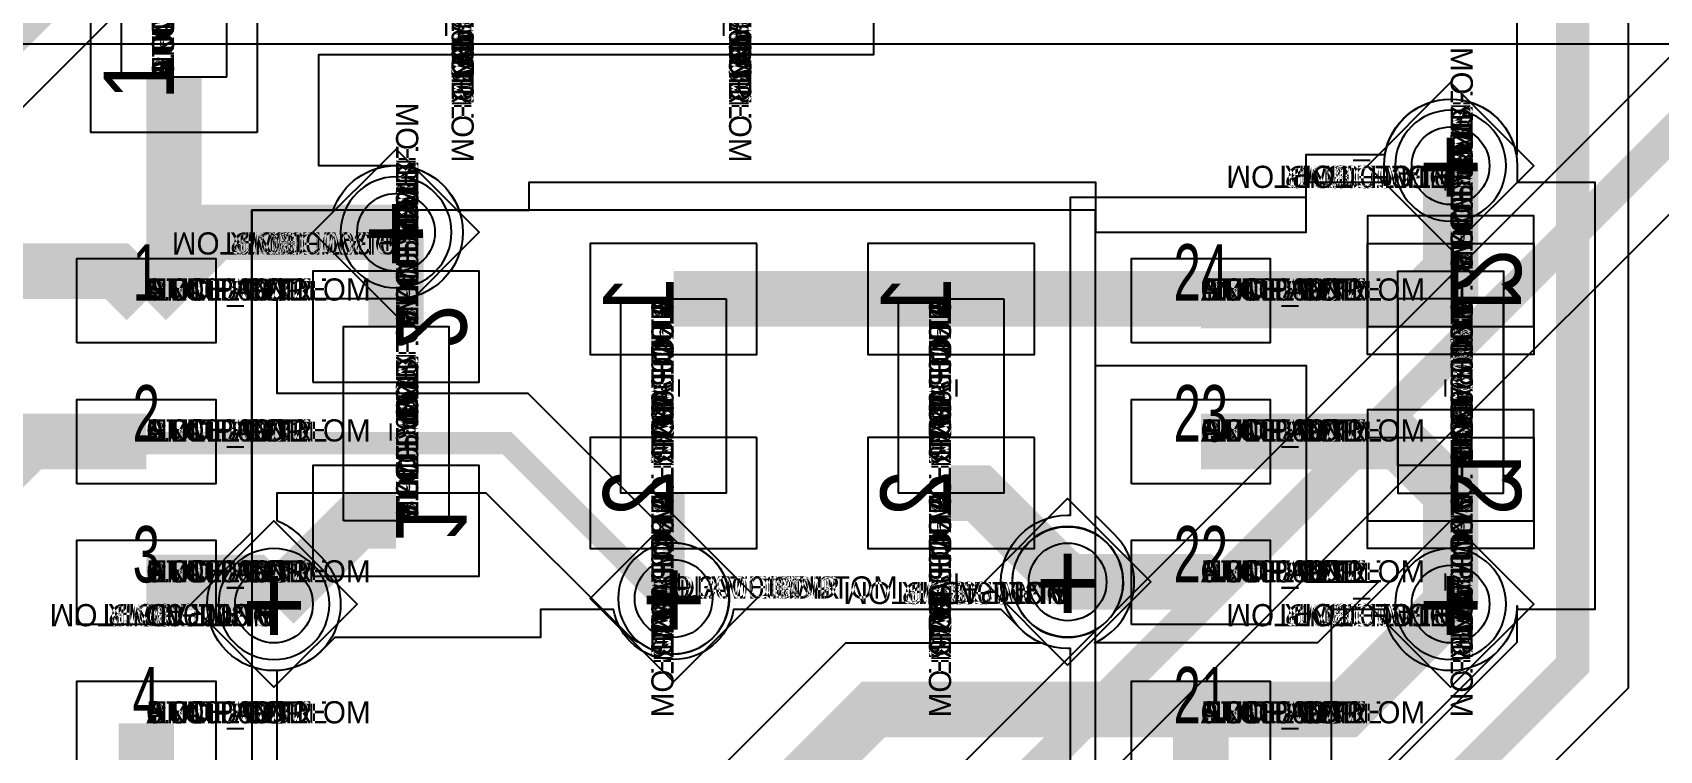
# Model space of a CAD drawing. Extents: x 0 to 323, y 0 to 320.
# Drawn here: x 99.04 to 113.69, y 194.04 to 200.51 of the extents above; entities that cross this region are included whole.
import ezdxf
from ezdxf.enums import TextEntityAlignment as Align

# ---------------------------------------------------------------- set-up
doc = ezdxf.new("R2010")
doc.units = 0
doc.header["$MEASUREMENT"] = 0
doc.layers.get('0').update_dxf_attribs({"linetype": 'CONTINUOUS'})
for name, color, linetype in [('CDN_FIGURES', 7, 'CONTINUOUS'), ('ETCH_BOTTOM', 7, 'CONTINUOUS'), ('ETCH_GND', 3, 'CONTINUOUS'), ('ETCH_INT1', 4, 'CONTINUOUS'), ('ETCH_INT2', 5, 'CONTINUOUS'), ('ETCH_PWR', 6, 'CONTINUOUS'), ('ETCH_TOP', 2, 'CONTINUOUS'), ('MANUFACTURING_NCLEGEND-1-6', 8, 'CONTINUOUS'), ('PACKAGE_GEOMETRY_ASSEMBLY_TOP', 11, 'CONTINUOUS'), ('PACKAGE_GEOMETRY_PIN_NUMBER', 9, 'CONTINUOUS')]:
    doc.layers.add(name, color=color, linetype=linetype)

# ---------------------------------------------------------------- blocks, each defined once
blk = doc.blocks.new('PAD_INFO')
for tag in ['SHAPE_TYPE', 'PAD_HEIGHT', 'PAD_LAYER', 'PAD_TYPE', 'PAD_WIDTH']:
    blk.add_attdef(tag, (0, 0), '', height=0.2)
at = {"flags": 2}
blk.add_attdef('CDN_TYPE', (0, 0), '', height=0.2, dxfattribs=at)
blk = doc.blocks.new('DRILL_INFO')
at = {"flags": 2}
blk.add_attdef('CDN_TYPE', (0, 0), '', height=0.2, dxfattribs=at)
for tag in ['FSHAPE', 'FCHAR', 'DRILL_HEIGHT', 'DIAMETER', 'PLATED', 'DRILL_WIDTH']:
    blk.add_attdef(tag, (0, 0), '', height=0.2)
blk = doc.blocks.new('VIA0700X0300')
at = {"layer": 'ETCH_BOTTOM'}
blk.add_circle((0, 0), 0.35, dxfattribs=at)
at = {"layer": 'ETCH_GND'}
blk.add_circle((0, 0), 0.35, dxfattribs=at)
at = {"layer": 'ETCH_INT1'}
blk.add_circle((0, 0), 0.35, dxfattribs=at)
at = {"layer": 'ETCH_INT2'}
blk.add_circle((0, 0), 0.35, dxfattribs=at)
at = {"layer": 'ETCH_PWR'}
blk.add_circle((0, 0), 0.35, dxfattribs=at)
at = {"layer": 'ETCH_TOP'}
blk.add_circle((0, 0), 0.35, dxfattribs=at)
ref = blk.add_blockref('PAD_INFO', (0, 0))
ref.add_attrib('PAD_LAYER', 'ETCH_TOP', (0, 0), dxfattribs={"height": 0.2})
ref.add_attrib('SHAPE_TYPE', 'NULL', (0, 0), dxfattribs={"height": 0.2})
ref.add_attrib('PAD_TYPE', 'ANTIPAD', (0, 0), dxfattribs={"height": 0.2})
ref.add_attrib('PAD_WIDTH', '0.000000', (0, 0), dxfattribs={"height": 0.2})
ref.add_attrib('PAD_HEIGHT', '0.000000', (0, 0), dxfattribs={"height": 0.2})
ref = blk.add_blockref('PAD_INFO', (0, 0))
ref.add_attrib('PAD_LAYER', 'ETCH_GND', (0, 0), dxfattribs={"height": 0.2})
ref.add_attrib('SHAPE_TYPE', 'NULL', (0, 0), dxfattribs={"height": 0.2})
ref.add_attrib('PAD_TYPE', 'ANTIPAD', (0, 0), dxfattribs={"height": 0.2})
ref.add_attrib('PAD_WIDTH', '0.000000', (0, 0), dxfattribs={"height": 0.2})
ref.add_attrib('PAD_HEIGHT', '0.000000', (0, 0), dxfattribs={"height": 0.2})
ref = blk.add_blockref('PAD_INFO', (0, 0))
ref.add_attrib('PAD_LAYER', 'ETCH_INT1', (0, 0), dxfattribs={"height": 0.2})
ref.add_attrib('SHAPE_TYPE', 'NULL', (0, 0), dxfattribs={"height": 0.2})
ref.add_attrib('PAD_TYPE', 'ANTIPAD', (0, 0), dxfattribs={"height": 0.2})
ref.add_attrib('PAD_WIDTH', '0.000000', (0, 0), dxfattribs={"height": 0.2})
ref.add_attrib('PAD_HEIGHT', '0.000000', (0, 0), dxfattribs={"height": 0.2})
ref = blk.add_blockref('PAD_INFO', (0, 0))
ref.add_attrib('PAD_LAYER', 'ETCH_INT2', (0, 0), dxfattribs={"height": 0.2})
ref.add_attrib('SHAPE_TYPE', 'NULL', (0, 0), dxfattribs={"height": 0.2})
ref.add_attrib('PAD_TYPE', 'ANTIPAD', (0, 0), dxfattribs={"height": 0.2})
ref.add_attrib('PAD_WIDTH', '0.000000', (0, 0), dxfattribs={"height": 0.2})
ref.add_attrib('PAD_HEIGHT', '0.000000', (0, 0), dxfattribs={"height": 0.2})
ref = blk.add_blockref('PAD_INFO', (0, 0))
ref.add_attrib('PAD_LAYER', 'ETCH_PWR', (0, 0), dxfattribs={"height": 0.2})
ref.add_attrib('SHAPE_TYPE', 'NULL', (0, 0), dxfattribs={"height": 0.2})
ref.add_attrib('PAD_TYPE', 'ANTIPAD', (0, 0), dxfattribs={"height": 0.2})
ref.add_attrib('PAD_WIDTH', '0.000000', (0, 0), dxfattribs={"height": 0.2})
ref.add_attrib('PAD_HEIGHT', '0.000000', (0, 0), dxfattribs={"height": 0.2})
ref = blk.add_blockref('PAD_INFO', (0, 0))
ref.add_attrib('PAD_LAYER', 'ETCH_BOTTOM', (0, 0), dxfattribs={"height": 0.2})
ref.add_attrib('SHAPE_TYPE', 'NULL', (0, 0), dxfattribs={"height": 0.2})
ref.add_attrib('PAD_TYPE', 'ANTIPAD', (0, 0), dxfattribs={"height": 0.2})
ref.add_attrib('PAD_WIDTH', '0.000000', (0, 0), dxfattribs={"height": 0.2})
ref.add_attrib('PAD_HEIGHT', '0.000000', (0, 0), dxfattribs={"height": 0.2})
ref = blk.add_blockref('PAD_INFO', (0, 0))
ref.add_attrib('PAD_LAYER', 'ETCH_TOP', (0, 0), dxfattribs={"height": 0.2})
ref.add_attrib('SHAPE_TYPE', 'NULL', (0, 0), dxfattribs={"height": 0.2})
ref.add_attrib('PAD_TYPE', 'THERMAL', (0, 0), dxfattribs={"height": 0.2})
ref.add_attrib('PAD_WIDTH', '0.000000', (0, 0), dxfattribs={"height": 0.2})
ref.add_attrib('PAD_HEIGHT', '0.000000', (0, 0), dxfattribs={"height": 0.2})
ref = blk.add_blockref('PAD_INFO', (0, 0))
ref.add_attrib('PAD_LAYER', 'ETCH_GND', (0, 0), dxfattribs={"height": 0.2})
ref.add_attrib('SHAPE_TYPE', 'NULL', (0, 0), dxfattribs={"height": 0.2})
ref.add_attrib('PAD_TYPE', 'THERMAL', (0, 0), dxfattribs={"height": 0.2})
ref.add_attrib('PAD_WIDTH', '0.000000', (0, 0), dxfattribs={"height": 0.2})
ref.add_attrib('PAD_HEIGHT', '0.000000', (0, 0), dxfattribs={"height": 0.2})
ref = blk.add_blockref('PAD_INFO', (0, 0))
ref.add_attrib('PAD_LAYER', 'ETCH_INT1', (0, 0), dxfattribs={"height": 0.2})
ref.add_attrib('SHAPE_TYPE', 'NULL', (0, 0), dxfattribs={"height": 0.2})
ref.add_attrib('PAD_TYPE', 'THERMAL', (0, 0), dxfattribs={"height": 0.2})
ref.add_attrib('PAD_WIDTH', '0.000000', (0, 0), dxfattribs={"height": 0.2})
ref.add_attrib('PAD_HEIGHT', '0.000000', (0, 0), dxfattribs={"height": 0.2})
ref = blk.add_blockref('PAD_INFO', (0, 0))
ref.add_attrib('PAD_LAYER', 'ETCH_INT2', (0, 0), dxfattribs={"height": 0.2})
ref.add_attrib('SHAPE_TYPE', 'NULL', (0, 0), dxfattribs={"height": 0.2})
ref.add_attrib('PAD_TYPE', 'THERMAL', (0, 0), dxfattribs={"height": 0.2})
ref.add_attrib('PAD_WIDTH', '0.000000', (0, 0), dxfattribs={"height": 0.2})
ref.add_attrib('PAD_HEIGHT', '0.000000', (0, 0), dxfattribs={"height": 0.2})
ref = blk.add_blockref('PAD_INFO', (0, 0))
ref.add_attrib('PAD_LAYER', 'ETCH_PWR', (0, 0), dxfattribs={"height": 0.2})
ref.add_attrib('SHAPE_TYPE', 'NULL', (0, 0), dxfattribs={"height": 0.2})
ref.add_attrib('PAD_TYPE', 'THERMAL', (0, 0), dxfattribs={"height": 0.2})
ref.add_attrib('PAD_WIDTH', '0.000000', (0, 0), dxfattribs={"height": 0.2})
ref.add_attrib('PAD_HEIGHT', '0.000000', (0, 0), dxfattribs={"height": 0.2})
ref = blk.add_blockref('PAD_INFO', (0, 0))
ref.add_attrib('PAD_LAYER', 'ETCH_BOTTOM', (0, 0), dxfattribs={"height": 0.2})
ref.add_attrib('SHAPE_TYPE', 'NULL', (0, 0), dxfattribs={"height": 0.2})
ref.add_attrib('PAD_TYPE', 'THERMAL', (0, 0), dxfattribs={"height": 0.2})
ref.add_attrib('PAD_WIDTH', '0.000000', (0, 0), dxfattribs={"height": 0.2})
ref.add_attrib('PAD_HEIGHT', '0.000000', (0, 0), dxfattribs={"height": 0.2})
ref = blk.add_blockref('PAD_INFO', (0, 0))
ref.add_attrib('PAD_LAYER', 'ETCH_TOP', (0, 0), dxfattribs={"height": 0.2})
ref.add_attrib('SHAPE_TYPE', 'CIRCLE', (0, 0), dxfattribs={"height": 0.2})
ref.add_attrib('PAD_TYPE', 'REGULAR', (0, 0), dxfattribs={"height": 0.2})
ref.add_attrib('PAD_WIDTH', '0.700000', (0, 0), dxfattribs={"height": 0.2})
ref.add_attrib('PAD_HEIGHT', '0.700000', (0, 0), dxfattribs={"height": 0.2})
ref = blk.add_blockref('PAD_INFO', (0, 0))
ref.add_attrib('PAD_LAYER', 'ETCH_GND', (0, 0), dxfattribs={"height": 0.2})
ref.add_attrib('SHAPE_TYPE', 'CIRCLE', (0, 0), dxfattribs={"height": 0.2})
ref.add_attrib('PAD_TYPE', 'REGULAR', (0, 0), dxfattribs={"height": 0.2})
ref.add_attrib('PAD_WIDTH', '0.700000', (0, 0), dxfattribs={"height": 0.2})
ref.add_attrib('PAD_HEIGHT', '0.700000', (0, 0), dxfattribs={"height": 0.2})
ref = blk.add_blockref('PAD_INFO', (0, 0))
ref.add_attrib('PAD_LAYER', 'ETCH_INT1', (0, 0), dxfattribs={"height": 0.2})
ref.add_attrib('SHAPE_TYPE', 'CIRCLE', (0, 0), dxfattribs={"height": 0.2})
ref.add_attrib('PAD_TYPE', 'REGULAR', (0, 0), dxfattribs={"height": 0.2})
ref.add_attrib('PAD_WIDTH', '0.700000', (0, 0), dxfattribs={"height": 0.2})
ref.add_attrib('PAD_HEIGHT', '0.700000', (0, 0), dxfattribs={"height": 0.2})
ref = blk.add_blockref('PAD_INFO', (0, 0))
ref.add_attrib('PAD_LAYER', 'ETCH_INT2', (0, 0), dxfattribs={"height": 0.2})
ref.add_attrib('SHAPE_TYPE', 'CIRCLE', (0, 0), dxfattribs={"height": 0.2})
ref.add_attrib('PAD_TYPE', 'REGULAR', (0, 0), dxfattribs={"height": 0.2})
ref.add_attrib('PAD_WIDTH', '0.700000', (0, 0), dxfattribs={"height": 0.2})
ref.add_attrib('PAD_HEIGHT', '0.700000', (0, 0), dxfattribs={"height": 0.2})
ref = blk.add_blockref('PAD_INFO', (0, 0))
ref.add_attrib('PAD_LAYER', 'ETCH_PWR', (0, 0), dxfattribs={"height": 0.2})
ref.add_attrib('SHAPE_TYPE', 'CIRCLE', (0, 0), dxfattribs={"height": 0.2})
ref.add_attrib('PAD_TYPE', 'REGULAR', (0, 0), dxfattribs={"height": 0.2})
ref.add_attrib('PAD_WIDTH', '0.700000', (0, 0), dxfattribs={"height": 0.2})
ref.add_attrib('PAD_HEIGHT', '0.700000', (0, 0), dxfattribs={"height": 0.2})
ref = blk.add_blockref('PAD_INFO', (0, 0))
ref.add_attrib('PAD_LAYER', 'ETCH_BOTTOM', (0, 0), dxfattribs={"height": 0.2})
ref.add_attrib('SHAPE_TYPE', 'CIRCLE', (0, 0), dxfattribs={"height": 0.2})
ref.add_attrib('PAD_TYPE', 'REGULAR', (0, 0), dxfattribs={"height": 0.2})
ref.add_attrib('PAD_WIDTH', '0.700000', (0, 0), dxfattribs={"height": 0.2})
ref.add_attrib('PAD_HEIGHT', '0.700000', (0, 0), dxfattribs={"height": 0.2})
ref = blk.add_blockref('DRILL_INFO', (0, 0))
ref.add_attrib('DIAMETER', '0.300000', (0, 0), dxfattribs={"height": 0.2})
ref.add_attrib('PLATED', 'PLATED', (0, 0), dxfattribs={"height": 0.2})
ref.add_attrib('FSHAPE', 'DIAMOND', (0, 0), dxfattribs={"height": 0.2})
ref.add_attrib('FCHAR', '+', (0, 0), dxfattribs={"height": 0.2})
ref.add_attrib('DRILL_WIDTH', '1.500000', (0, 0), dxfattribs={"height": 0.2})
ref.add_attrib('DRILL_HEIGHT', '1.500000', (0, 0), dxfattribs={"height": 0.2})
for tag in ['CDN_TYPE', 'PIN']:
    blk.add_attdef(tag, (0, 0), '', height=0.2)
at = {"flags": 2}
for tag in ['PSTKNAME', 'BBV']:
    blk.add_attdef(tag, (0, 0), '', height=0.2, dxfattribs=at)
blk = doc.blocks.new('FIGURE_DIAMOND')
at = {"layer": 'CDN_FIGURES'}
blk.add_lwpolyline([(-0.5, 0), (0, 0.5), (0.5, 0), (0, -0.5)], close=True, dxfattribs=at)
blk = doc.blocks.new('RC1000X1500TS')
at = {"layer": 'ETCH_TOP'}
blk.add_lwpolyline([(-0.5, -0.75), (-0.5, 0.75), (0.5, 0.75), (0.5, -0.75)], close=True, dxfattribs=at)
ref = blk.add_blockref('PAD_INFO', (0, 0))
ref.add_attrib('PAD_LAYER', 'ETCH_TOP', (0, 0), dxfattribs={"height": 0.2})
ref.add_attrib('SHAPE_TYPE', 'NULL', (0, 0), dxfattribs={"height": 0.2})
ref.add_attrib('PAD_TYPE', 'ANTIPAD', (0, 0), dxfattribs={"height": 0.2})
ref.add_attrib('PAD_WIDTH', '0.000000', (0, 0), dxfattribs={"height": 0.2})
ref.add_attrib('PAD_HEIGHT', '0.000000', (0, 0), dxfattribs={"height": 0.2})
ref = blk.add_blockref('PAD_INFO', (0, 0))
ref.add_attrib('PAD_LAYER', 'ETCH_GND', (0, 0), dxfattribs={"height": 0.2})
ref.add_attrib('SHAPE_TYPE', 'NULL', (0, 0), dxfattribs={"height": 0.2})
ref.add_attrib('PAD_TYPE', 'ANTIPAD', (0, 0), dxfattribs={"height": 0.2})
ref.add_attrib('PAD_WIDTH', '0.000000', (0, 0), dxfattribs={"height": 0.2})
ref.add_attrib('PAD_HEIGHT', '0.000000', (0, 0), dxfattribs={"height": 0.2})
ref = blk.add_blockref('PAD_INFO', (0, 0))
ref.add_attrib('PAD_LAYER', 'ETCH_INT1', (0, 0), dxfattribs={"height": 0.2})
ref.add_attrib('SHAPE_TYPE', 'NULL', (0, 0), dxfattribs={"height": 0.2})
ref.add_attrib('PAD_TYPE', 'ANTIPAD', (0, 0), dxfattribs={"height": 0.2})
ref.add_attrib('PAD_WIDTH', '0.000000', (0, 0), dxfattribs={"height": 0.2})
ref.add_attrib('PAD_HEIGHT', '0.000000', (0, 0), dxfattribs={"height": 0.2})
ref = blk.add_blockref('PAD_INFO', (0, 0))
ref.add_attrib('PAD_LAYER', 'ETCH_INT2', (0, 0), dxfattribs={"height": 0.2})
ref.add_attrib('SHAPE_TYPE', 'NULL', (0, 0), dxfattribs={"height": 0.2})
ref.add_attrib('PAD_TYPE', 'ANTIPAD', (0, 0), dxfattribs={"height": 0.2})
ref.add_attrib('PAD_WIDTH', '0.000000', (0, 0), dxfattribs={"height": 0.2})
ref.add_attrib('PAD_HEIGHT', '0.000000', (0, 0), dxfattribs={"height": 0.2})
ref = blk.add_blockref('PAD_INFO', (0, 0))
ref.add_attrib('PAD_LAYER', 'ETCH_PWR', (0, 0), dxfattribs={"height": 0.2})
ref.add_attrib('SHAPE_TYPE', 'NULL', (0, 0), dxfattribs={"height": 0.2})
ref.add_attrib('PAD_TYPE', 'ANTIPAD', (0, 0), dxfattribs={"height": 0.2})
ref.add_attrib('PAD_WIDTH', '0.000000', (0, 0), dxfattribs={"height": 0.2})
ref.add_attrib('PAD_HEIGHT', '0.000000', (0, 0), dxfattribs={"height": 0.2})
ref = blk.add_blockref('PAD_INFO', (0, 0))
ref.add_attrib('PAD_LAYER', 'ETCH_BOTTOM', (0, 0), dxfattribs={"height": 0.2})
ref.add_attrib('SHAPE_TYPE', 'NULL', (0, 0), dxfattribs={"height": 0.2})
ref.add_attrib('PAD_TYPE', 'ANTIPAD', (0, 0), dxfattribs={"height": 0.2})
ref.add_attrib('PAD_WIDTH', '0.000000', (0, 0), dxfattribs={"height": 0.2})
ref.add_attrib('PAD_HEIGHT', '0.000000', (0, 0), dxfattribs={"height": 0.2})
ref = blk.add_blockref('PAD_INFO', (0, 0))
ref.add_attrib('PAD_LAYER', 'ETCH_TOP', (0, 0), dxfattribs={"height": 0.2})
ref.add_attrib('SHAPE_TYPE', 'NULL', (0, 0), dxfattribs={"height": 0.2})
ref.add_attrib('PAD_TYPE', 'THERMAL', (0, 0), dxfattribs={"height": 0.2})
ref.add_attrib('PAD_WIDTH', '0.000000', (0, 0), dxfattribs={"height": 0.2})
ref.add_attrib('PAD_HEIGHT', '0.000000', (0, 0), dxfattribs={"height": 0.2})
ref = blk.add_blockref('PAD_INFO', (0, 0))
ref.add_attrib('PAD_LAYER', 'ETCH_GND', (0, 0), dxfattribs={"height": 0.2})
ref.add_attrib('SHAPE_TYPE', 'NULL', (0, 0), dxfattribs={"height": 0.2})
ref.add_attrib('PAD_TYPE', 'THERMAL', (0, 0), dxfattribs={"height": 0.2})
ref.add_attrib('PAD_WIDTH', '0.000000', (0, 0), dxfattribs={"height": 0.2})
ref.add_attrib('PAD_HEIGHT', '0.000000', (0, 0), dxfattribs={"height": 0.2})
ref = blk.add_blockref('PAD_INFO', (0, 0))
ref.add_attrib('PAD_LAYER', 'ETCH_INT1', (0, 0), dxfattribs={"height": 0.2})
ref.add_attrib('SHAPE_TYPE', 'NULL', (0, 0), dxfattribs={"height": 0.2})
ref.add_attrib('PAD_TYPE', 'THERMAL', (0, 0), dxfattribs={"height": 0.2})
ref.add_attrib('PAD_WIDTH', '0.000000', (0, 0), dxfattribs={"height": 0.2})
ref.add_attrib('PAD_HEIGHT', '0.000000', (0, 0), dxfattribs={"height": 0.2})
ref = blk.add_blockref('PAD_INFO', (0, 0))
ref.add_attrib('PAD_LAYER', 'ETCH_INT2', (0, 0), dxfattribs={"height": 0.2})
ref.add_attrib('SHAPE_TYPE', 'NULL', (0, 0), dxfattribs={"height": 0.2})
ref.add_attrib('PAD_TYPE', 'THERMAL', (0, 0), dxfattribs={"height": 0.2})
ref.add_attrib('PAD_WIDTH', '0.000000', (0, 0), dxfattribs={"height": 0.2})
ref.add_attrib('PAD_HEIGHT', '0.000000', (0, 0), dxfattribs={"height": 0.2})
ref = blk.add_blockref('PAD_INFO', (0, 0))
ref.add_attrib('PAD_LAYER', 'ETCH_PWR', (0, 0), dxfattribs={"height": 0.2})
ref.add_attrib('SHAPE_TYPE', 'NULL', (0, 0), dxfattribs={"height": 0.2})
ref.add_attrib('PAD_TYPE', 'THERMAL', (0, 0), dxfattribs={"height": 0.2})
ref.add_attrib('PAD_WIDTH', '0.000000', (0, 0), dxfattribs={"height": 0.2})
ref.add_attrib('PAD_HEIGHT', '0.000000', (0, 0), dxfattribs={"height": 0.2})
ref = blk.add_blockref('PAD_INFO', (0, 0))
ref.add_attrib('PAD_LAYER', 'ETCH_BOTTOM', (0, 0), dxfattribs={"height": 0.2})
ref.add_attrib('SHAPE_TYPE', 'NULL', (0, 0), dxfattribs={"height": 0.2})
ref.add_attrib('PAD_TYPE', 'THERMAL', (0, 0), dxfattribs={"height": 0.2})
ref.add_attrib('PAD_WIDTH', '0.000000', (0, 0), dxfattribs={"height": 0.2})
ref.add_attrib('PAD_HEIGHT', '0.000000', (0, 0), dxfattribs={"height": 0.2})
ref = blk.add_blockref('PAD_INFO', (0, 0))
ref.add_attrib('PAD_LAYER', 'ETCH_GND', (0, 0), dxfattribs={"height": 0.2})
ref.add_attrib('SHAPE_TYPE', 'NULL', (0, 0), dxfattribs={"height": 0.2})
ref.add_attrib('PAD_TYPE', 'REGULAR', (0, 0), dxfattribs={"height": 0.2})
ref.add_attrib('PAD_WIDTH', '0.000000', (0, 0), dxfattribs={"height": 0.2})
ref.add_attrib('PAD_HEIGHT', '0.000000', (0, 0), dxfattribs={"height": 0.2})
ref = blk.add_blockref('PAD_INFO', (0, 0))
ref.add_attrib('PAD_LAYER', 'ETCH_INT1', (0, 0), dxfattribs={"height": 0.2})
ref.add_attrib('SHAPE_TYPE', 'NULL', (0, 0), dxfattribs={"height": 0.2})
ref.add_attrib('PAD_TYPE', 'REGULAR', (0, 0), dxfattribs={"height": 0.2})
ref.add_attrib('PAD_WIDTH', '0.000000', (0, 0), dxfattribs={"height": 0.2})
ref.add_attrib('PAD_HEIGHT', '0.000000', (0, 0), dxfattribs={"height": 0.2})
ref = blk.add_blockref('PAD_INFO', (0, 0))
ref.add_attrib('PAD_LAYER', 'ETCH_INT2', (0, 0), dxfattribs={"height": 0.2})
ref.add_attrib('SHAPE_TYPE', 'NULL', (0, 0), dxfattribs={"height": 0.2})
ref.add_attrib('PAD_TYPE', 'REGULAR', (0, 0), dxfattribs={"height": 0.2})
ref.add_attrib('PAD_WIDTH', '0.000000', (0, 0), dxfattribs={"height": 0.2})
ref.add_attrib('PAD_HEIGHT', '0.000000', (0, 0), dxfattribs={"height": 0.2})
ref = blk.add_blockref('PAD_INFO', (0, 0))
ref.add_attrib('PAD_LAYER', 'ETCH_PWR', (0, 0), dxfattribs={"height": 0.2})
ref.add_attrib('SHAPE_TYPE', 'NULL', (0, 0), dxfattribs={"height": 0.2})
ref.add_attrib('PAD_TYPE', 'REGULAR', (0, 0), dxfattribs={"height": 0.2})
ref.add_attrib('PAD_WIDTH', '0.000000', (0, 0), dxfattribs={"height": 0.2})
ref.add_attrib('PAD_HEIGHT', '0.000000', (0, 0), dxfattribs={"height": 0.2})
ref = blk.add_blockref('PAD_INFO', (0, 0))
ref.add_attrib('PAD_LAYER', 'ETCH_BOTTOM', (0, 0), dxfattribs={"height": 0.2})
ref.add_attrib('SHAPE_TYPE', 'NULL', (0, 0), dxfattribs={"height": 0.2})
ref.add_attrib('PAD_TYPE', 'REGULAR', (0, 0), dxfattribs={"height": 0.2})
ref.add_attrib('PAD_WIDTH', '0.000000', (0, 0), dxfattribs={"height": 0.2})
ref.add_attrib('PAD_HEIGHT', '0.000000', (0, 0), dxfattribs={"height": 0.2})
ref = blk.add_blockref('DRILL_INFO', (0, 0))
ref.add_attrib('DIAMETER', '0.000000', (0, 0), dxfattribs={"height": 0.2})
ref.add_attrib('PLATED', 'PLATED', (0, 0), dxfattribs={"height": 0.2})
ref.add_attrib('FSHAPE', 'NULL', (0, 0), dxfattribs={"height": 0.2})
ref.add_attrib('DRILL_WIDTH', '0.000000', (0, 0), dxfattribs={"height": 0.2})
ref.add_attrib('DRILL_HEIGHT', '0.000000', (0, 0), dxfattribs={"height": 0.2})
ref = blk.add_blockref('PAD_INFO', (0, 0))
ref.add_attrib('PAD_LAYER', 'ETCH_TOP', (0, 0), dxfattribs={"height": 0.2})
ref.add_attrib('SHAPE_TYPE', 'RECTANGLE', (0, 0), dxfattribs={"height": 0.2})
ref.add_attrib('PAD_TYPE', 'REGULAR', (0, 0), dxfattribs={"height": 0.2})
ref.add_attrib('PAD_WIDTH', '1.000000', (0, 0), dxfattribs={"height": 0.2})
ref.add_attrib('PAD_HEIGHT', '1.500000', (0, 0), dxfattribs={"height": 0.2})
for tag in ['CDN_TYPE', 'PIN']:
    blk.add_attdef(tag, (0, 0), '', height=0.2)
at = {"flags": 2}
for tag in ['PSTKNAME', 'BBV']:
    blk.add_attdef(tag, (0, 0), '', height=0.2, dxfattribs=at)
blk = doc.blocks.new('F56')
at = {"layer": 'PACKAGE_GEOMETRY_ASSEMBLY_TOP'}
blk.add_lwpolyline([(0, -0.475), (1.75, -0.475), (1.75, 0.475), (0, 0.475)], close=True, dxfattribs=at)
at = {"layer": 'ETCH_TOP'}
ref = blk.add_blockref('RC1000X1500TS', (0, 0), dxfattribs=at)
ref.add_attrib('CDN_TYPE', 'PIN', (0, 0), dxfattribs={"height": 0.2})
ref.add_attrib('PIN', '1', (0, 0), dxfattribs={"height": 0.2})
ref = blk.add_blockref('RC1000X1500TS', (1.75, 0), dxfattribs=at)
ref.add_attrib('CDN_TYPE', 'PIN', (0, 0), dxfattribs={"height": 0.2})
ref.add_attrib('PIN', '2', (0, 0), dxfattribs={"height": 0.2})
at = {"flags": 2}
for tag in ['SYMBOL_TYPE', 'CDN_TYPE', 'REFDES']:
    blk.add_attdef(tag, (0, 0), '', height=0.2, dxfattribs=at)
blk = doc.blocks.new('RC1250X0760TS')
at = {"layer": 'ETCH_TOP'}
blk.add_lwpolyline([(-0.625, -0.38), (-0.625, 0.38), (0.625, 0.38), (0.625, -0.38)], close=True, dxfattribs=at)
ref = blk.add_blockref('PAD_INFO', (0, 0))
ref.add_attrib('PAD_LAYER', 'ETCH_TOP', (0, 0), dxfattribs={"height": 0.2})
ref.add_attrib('SHAPE_TYPE', 'NULL', (0, 0), dxfattribs={"height": 0.2})
ref.add_attrib('PAD_TYPE', 'ANTIPAD', (0, 0), dxfattribs={"height": 0.2})
ref.add_attrib('PAD_WIDTH', '0.000000', (0, 0), dxfattribs={"height": 0.2})
ref.add_attrib('PAD_HEIGHT', '0.000000', (0, 0), dxfattribs={"height": 0.2})
ref = blk.add_blockref('PAD_INFO', (0, 0))
ref.add_attrib('PAD_LAYER', 'ETCH_GND', (0, 0), dxfattribs={"height": 0.2})
ref.add_attrib('SHAPE_TYPE', 'NULL', (0, 0), dxfattribs={"height": 0.2})
ref.add_attrib('PAD_TYPE', 'ANTIPAD', (0, 0), dxfattribs={"height": 0.2})
ref.add_attrib('PAD_WIDTH', '0.000000', (0, 0), dxfattribs={"height": 0.2})
ref.add_attrib('PAD_HEIGHT', '0.000000', (0, 0), dxfattribs={"height": 0.2})
ref = blk.add_blockref('PAD_INFO', (0, 0))
ref.add_attrib('PAD_LAYER', 'ETCH_INT1', (0, 0), dxfattribs={"height": 0.2})
ref.add_attrib('SHAPE_TYPE', 'NULL', (0, 0), dxfattribs={"height": 0.2})
ref.add_attrib('PAD_TYPE', 'ANTIPAD', (0, 0), dxfattribs={"height": 0.2})
ref.add_attrib('PAD_WIDTH', '0.000000', (0, 0), dxfattribs={"height": 0.2})
ref.add_attrib('PAD_HEIGHT', '0.000000', (0, 0), dxfattribs={"height": 0.2})
ref = blk.add_blockref('PAD_INFO', (0, 0))
ref.add_attrib('PAD_LAYER', 'ETCH_INT2', (0, 0), dxfattribs={"height": 0.2})
ref.add_attrib('SHAPE_TYPE', 'NULL', (0, 0), dxfattribs={"height": 0.2})
ref.add_attrib('PAD_TYPE', 'ANTIPAD', (0, 0), dxfattribs={"height": 0.2})
ref.add_attrib('PAD_WIDTH', '0.000000', (0, 0), dxfattribs={"height": 0.2})
ref.add_attrib('PAD_HEIGHT', '0.000000', (0, 0), dxfattribs={"height": 0.2})
ref = blk.add_blockref('PAD_INFO', (0, 0))
ref.add_attrib('PAD_LAYER', 'ETCH_PWR', (0, 0), dxfattribs={"height": 0.2})
ref.add_attrib('SHAPE_TYPE', 'NULL', (0, 0), dxfattribs={"height": 0.2})
ref.add_attrib('PAD_TYPE', 'ANTIPAD', (0, 0), dxfattribs={"height": 0.2})
ref.add_attrib('PAD_WIDTH', '0.000000', (0, 0), dxfattribs={"height": 0.2})
ref.add_attrib('PAD_HEIGHT', '0.000000', (0, 0), dxfattribs={"height": 0.2})
ref = blk.add_blockref('PAD_INFO', (0, 0))
ref.add_attrib('PAD_LAYER', 'ETCH_BOTTOM', (0, 0), dxfattribs={"height": 0.2})
ref.add_attrib('SHAPE_TYPE', 'NULL', (0, 0), dxfattribs={"height": 0.2})
ref.add_attrib('PAD_TYPE', 'ANTIPAD', (0, 0), dxfattribs={"height": 0.2})
ref.add_attrib('PAD_WIDTH', '0.000000', (0, 0), dxfattribs={"height": 0.2})
ref.add_attrib('PAD_HEIGHT', '0.000000', (0, 0), dxfattribs={"height": 0.2})
ref = blk.add_blockref('PAD_INFO', (0, 0))
ref.add_attrib('PAD_LAYER', 'ETCH_TOP', (0, 0), dxfattribs={"height": 0.2})
ref.add_attrib('SHAPE_TYPE', 'NULL', (0, 0), dxfattribs={"height": 0.2})
ref.add_attrib('PAD_TYPE', 'THERMAL', (0, 0), dxfattribs={"height": 0.2})
ref.add_attrib('PAD_WIDTH', '0.000000', (0, 0), dxfattribs={"height": 0.2})
ref.add_attrib('PAD_HEIGHT', '0.000000', (0, 0), dxfattribs={"height": 0.2})
ref = blk.add_blockref('PAD_INFO', (0, 0))
ref.add_attrib('PAD_LAYER', 'ETCH_GND', (0, 0), dxfattribs={"height": 0.2})
ref.add_attrib('SHAPE_TYPE', 'NULL', (0, 0), dxfattribs={"height": 0.2})
ref.add_attrib('PAD_TYPE', 'THERMAL', (0, 0), dxfattribs={"height": 0.2})
ref.add_attrib('PAD_WIDTH', '0.000000', (0, 0), dxfattribs={"height": 0.2})
ref.add_attrib('PAD_HEIGHT', '0.000000', (0, 0), dxfattribs={"height": 0.2})
ref = blk.add_blockref('PAD_INFO', (0, 0))
ref.add_attrib('PAD_LAYER', 'ETCH_INT1', (0, 0), dxfattribs={"height": 0.2})
ref.add_attrib('SHAPE_TYPE', 'NULL', (0, 0), dxfattribs={"height": 0.2})
ref.add_attrib('PAD_TYPE', 'THERMAL', (0, 0), dxfattribs={"height": 0.2})
ref.add_attrib('PAD_WIDTH', '0.000000', (0, 0), dxfattribs={"height": 0.2})
ref.add_attrib('PAD_HEIGHT', '0.000000', (0, 0), dxfattribs={"height": 0.2})
ref = blk.add_blockref('PAD_INFO', (0, 0))
ref.add_attrib('PAD_LAYER', 'ETCH_INT2', (0, 0), dxfattribs={"height": 0.2})
ref.add_attrib('SHAPE_TYPE', 'NULL', (0, 0), dxfattribs={"height": 0.2})
ref.add_attrib('PAD_TYPE', 'THERMAL', (0, 0), dxfattribs={"height": 0.2})
ref.add_attrib('PAD_WIDTH', '0.000000', (0, 0), dxfattribs={"height": 0.2})
ref.add_attrib('PAD_HEIGHT', '0.000000', (0, 0), dxfattribs={"height": 0.2})
ref = blk.add_blockref('PAD_INFO', (0, 0))
ref.add_attrib('PAD_LAYER', 'ETCH_PWR', (0, 0), dxfattribs={"height": 0.2})
ref.add_attrib('SHAPE_TYPE', 'NULL', (0, 0), dxfattribs={"height": 0.2})
ref.add_attrib('PAD_TYPE', 'THERMAL', (0, 0), dxfattribs={"height": 0.2})
ref.add_attrib('PAD_WIDTH', '0.000000', (0, 0), dxfattribs={"height": 0.2})
ref.add_attrib('PAD_HEIGHT', '0.000000', (0, 0), dxfattribs={"height": 0.2})
ref = blk.add_blockref('PAD_INFO', (0, 0))
ref.add_attrib('PAD_LAYER', 'ETCH_BOTTOM', (0, 0), dxfattribs={"height": 0.2})
ref.add_attrib('SHAPE_TYPE', 'NULL', (0, 0), dxfattribs={"height": 0.2})
ref.add_attrib('PAD_TYPE', 'THERMAL', (0, 0), dxfattribs={"height": 0.2})
ref.add_attrib('PAD_WIDTH', '0.000000', (0, 0), dxfattribs={"height": 0.2})
ref.add_attrib('PAD_HEIGHT', '0.000000', (0, 0), dxfattribs={"height": 0.2})
ref = blk.add_blockref('PAD_INFO', (0, 0))
ref.add_attrib('PAD_LAYER', 'ETCH_TOP', (0, 0), dxfattribs={"height": 0.2})
ref.add_attrib('SHAPE_TYPE', 'RECTANGLE', (0, 0), dxfattribs={"height": 0.2})
ref.add_attrib('PAD_TYPE', 'REGULAR', (0, 0), dxfattribs={"height": 0.2})
ref.add_attrib('PAD_WIDTH', '1.250000', (0, 0), dxfattribs={"height": 0.2})
ref.add_attrib('PAD_HEIGHT', '0.760000', (0, 0), dxfattribs={"height": 0.2})
ref = blk.add_blockref('PAD_INFO', (0, 0))
ref.add_attrib('PAD_LAYER', 'ETCH_GND', (0, 0), dxfattribs={"height": 0.2})
ref.add_attrib('SHAPE_TYPE', 'NULL', (0, 0), dxfattribs={"height": 0.2})
ref.add_attrib('PAD_TYPE', 'REGULAR', (0, 0), dxfattribs={"height": 0.2})
ref.add_attrib('PAD_WIDTH', '0.000000', (0, 0), dxfattribs={"height": 0.2})
ref.add_attrib('PAD_HEIGHT', '0.000000', (0, 0), dxfattribs={"height": 0.2})
ref = blk.add_blockref('PAD_INFO', (0, 0))
ref.add_attrib('PAD_LAYER', 'ETCH_INT1', (0, 0), dxfattribs={"height": 0.2})
ref.add_attrib('SHAPE_TYPE', 'NULL', (0, 0), dxfattribs={"height": 0.2})
ref.add_attrib('PAD_TYPE', 'REGULAR', (0, 0), dxfattribs={"height": 0.2})
ref.add_attrib('PAD_WIDTH', '0.000000', (0, 0), dxfattribs={"height": 0.2})
ref.add_attrib('PAD_HEIGHT', '0.000000', (0, 0), dxfattribs={"height": 0.2})
ref = blk.add_blockref('PAD_INFO', (0, 0))
ref.add_attrib('PAD_LAYER', 'ETCH_INT2', (0, 0), dxfattribs={"height": 0.2})
ref.add_attrib('SHAPE_TYPE', 'NULL', (0, 0), dxfattribs={"height": 0.2})
ref.add_attrib('PAD_TYPE', 'REGULAR', (0, 0), dxfattribs={"height": 0.2})
ref.add_attrib('PAD_WIDTH', '0.000000', (0, 0), dxfattribs={"height": 0.2})
ref.add_attrib('PAD_HEIGHT', '0.000000', (0, 0), dxfattribs={"height": 0.2})
ref = blk.add_blockref('PAD_INFO', (0, 0))
ref.add_attrib('PAD_LAYER', 'ETCH_PWR', (0, 0), dxfattribs={"height": 0.2})
ref.add_attrib('SHAPE_TYPE', 'NULL', (0, 0), dxfattribs={"height": 0.2})
ref.add_attrib('PAD_TYPE', 'REGULAR', (0, 0), dxfattribs={"height": 0.2})
ref.add_attrib('PAD_WIDTH', '0.000000', (0, 0), dxfattribs={"height": 0.2})
ref.add_attrib('PAD_HEIGHT', '0.000000', (0, 0), dxfattribs={"height": 0.2})
ref = blk.add_blockref('PAD_INFO', (0, 0))
ref.add_attrib('PAD_LAYER', 'ETCH_BOTTOM', (0, 0), dxfattribs={"height": 0.2})
ref.add_attrib('SHAPE_TYPE', 'NULL', (0, 0), dxfattribs={"height": 0.2})
ref.add_attrib('PAD_TYPE', 'REGULAR', (0, 0), dxfattribs={"height": 0.2})
ref.add_attrib('PAD_WIDTH', '0.000000', (0, 0), dxfattribs={"height": 0.2})
ref.add_attrib('PAD_HEIGHT', '0.000000', (0, 0), dxfattribs={"height": 0.2})
ref = blk.add_blockref('DRILL_INFO', (0, 0))
ref.add_attrib('DIAMETER', '0.000000', (0, 0), dxfattribs={"height": 0.2})
ref.add_attrib('PLATED', 'PLATED', (0, 0), dxfattribs={"height": 0.2})
ref.add_attrib('FSHAPE', 'NULL', (0, 0), dxfattribs={"height": 0.2})
ref.add_attrib('DRILL_WIDTH', '0.000000', (0, 0), dxfattribs={"height": 0.2})
ref.add_attrib('DRILL_HEIGHT', '0.000000', (0, 0), dxfattribs={"height": 0.2})
for tag in ['CDN_TYPE', 'PIN']:
    blk.add_attdef(tag, (0, 0), '', height=0.2)
at = {"flags": 2}
for tag in ['PSTKNAME', 'BBV']:
    blk.add_attdef(tag, (0, 0), '', height=0.2, dxfattribs=at)
blk = doc.blocks.new('SO-24W')
at = {"layer": 'PACKAGE_GEOMETRY_ASSEMBLY_TOP'}
blk.add_lwpolyline([(-3.8, -7.8), (3.8, -7.8), (3.8, 7.8), (-3.8, 7.8)], close=True, dxfattribs=at)
at = {"layer": 'ETCH_TOP'}
ref = blk.add_blockref('RC1250X0760TS', (-4.75, 6.985), dxfattribs=at)
ref.add_attrib('CDN_TYPE', 'PIN', (0, 0), dxfattribs={"height": 0.2})
ref.add_attrib('PIN', '1', (0, 0), dxfattribs={"height": 0.2})
ref = blk.add_blockref('RC1250X0760TS', (4.75, 6.985), dxfattribs=at)
ref.add_attrib('CDN_TYPE', 'PIN', (0, 0), dxfattribs={"height": 0.2})
ref.add_attrib('PIN', '24', (0, 0), dxfattribs={"height": 0.2})
ref = blk.add_blockref('RC1250X0760TS', (-4.75, 5.715), dxfattribs=at)
ref.add_attrib('CDN_TYPE', 'PIN', (0, 0), dxfattribs={"height": 0.2})
ref.add_attrib('PIN', '2', (0, 0), dxfattribs={"height": 0.2})
ref = blk.add_blockref('RC1250X0760TS', (4.75, 5.715), dxfattribs=at)
ref.add_attrib('CDN_TYPE', 'PIN', (0, 0), dxfattribs={"height": 0.2})
ref.add_attrib('PIN', '23', (0, 0), dxfattribs={"height": 0.2})
ref = blk.add_blockref('RC1250X0760TS', (-4.75, 4.445), dxfattribs=at)
ref.add_attrib('CDN_TYPE', 'PIN', (0, 0), dxfattribs={"height": 0.2})
ref.add_attrib('PIN', '3', (0, 0), dxfattribs={"height": 0.2})
ref = blk.add_blockref('RC1250X0760TS', (4.75, 4.445), dxfattribs=at)
ref.add_attrib('CDN_TYPE', 'PIN', (0, 0), dxfattribs={"height": 0.2})
ref.add_attrib('PIN', '22', (0, 0), dxfattribs={"height": 0.2})
ref = blk.add_blockref('RC1250X0760TS', (-4.75, 3.175), dxfattribs=at)
ref.add_attrib('CDN_TYPE', 'PIN', (0, 0), dxfattribs={"height": 0.2})
ref.add_attrib('PIN', '4', (0, 0), dxfattribs={"height": 0.2})
ref = blk.add_blockref('RC1250X0760TS', (4.75, 3.175), dxfattribs=at)
ref.add_attrib('CDN_TYPE', 'PIN', (0, 0), dxfattribs={"height": 0.2})
ref.add_attrib('PIN', '21', (0, 0), dxfattribs={"height": 0.2})
at = {"flags": 2}
for tag in ['SYMBOL_TYPE', 'CDN_TYPE', 'REFDES']:
    blk.add_attdef(tag, (0, 0), '', height=0.2, dxfattribs=at)

msp = doc.modelspace()

# ---------------------------------------------------------------- linework, layer by layer
at = {"layer": 'ETCH_BOTTOM'}
for points, format in [([(112.913, 209.605, 0.3, 0.3, 0), (112.913, 194.805, 0.3, 0.3, 0), (110.763, 192.655, 0.3, 0.3, 0), (110.763, 190.455, 0.3, 0.3, 0)], "xyseb"), ([(104.514, 193.156), (106.364, 195.006), (108.122, 195.006, -0.093626), (107.938, 195.131), (107.764, 195.305), (105.354, 195.305, -0.831918), (104.272, 195.305), (103.613, 195.305), (103.613, 195.055), (101.761, 195.055), (101.637, 194.931, -1), (100.788, 195.78), (101.013, 196.004), (101.013, 198.906), (101.747, 198.906, -0.707037), (102.878, 198.906), (103.513, 198.906), (103.513, 199.156), (108.613, 199.156), (108.613, 198.706), (110.513, 198.706), (110.513, 199.406), (111.221, 199.406, -0.845035), (112.404, 199.406), (112.413, 199.406), (112.413, 209.376, -1.558329)], "xyb"), ([(111.813, 198.355, 0.5, 0.5, 0), (111.813, 199.305, 0.5, 0.5, 0)], "xyseb"), ([(102.313, 197.855, 0.5, 0.5, 0), (102.313, 198.705, 0.5, 0.5, 0)], "xyseb"), ([(107.313, 198.105, 0.5, 0.5, 0), (111.563, 198.105, 0.5, 0.5, 0), (111.813, 198.355, 0.5, 0.5, 0)], "xyseb"), ([(104.813, 198.105, 0.5, 0.5, 0), (107.313, 198.105, 0.5, 0.5, 0)], "xyseb"), ([(111.813, 195.355, 0.5, 0.5, 0), (111.813, 196.605, 0.5, 0.5, 0)], "xyseb"), ([(107.313, 196.355, 0.5, 0.5, 0), (107.563, 196.355, 0.5, 0.5, 0), (108.363, 195.555, 0.5, 0.5, 0)], "xyseb"), ([(104.813, 196.355, 0.2, 0.2, 0), (104.813, 195.405, 0.2, 0.2, 0)], "xyseb"), ([(102.313, 196.105, 0.5, 0.5, 0), (101.963, 196.105, 0.5, 0.5, 0), (101.213, 195.355, 0.5, 0.5, 0)], "xyseb"), ([(111.813, 195.355, 0.5, 0.5, 0), (110.863, 194.405, 0.5, 0.5, 0), (106.613, 194.405, 0.5, 0.5, 0), (104.813, 192.605, 0.5, 0.5, 0), (104.813, 192.105, 0.5, 0.5, 0)], "xyseb"), ([(110.263, 192.863), (112.413, 195.013), (112.413, 195.34, -0.192207), (112.237, 194.931), (111.111, 193.805)], "xyb")]:
    msp.add_lwpolyline(points, format=format, dxfattribs=at)
msp.add_lwpolyline([(113.413, 209.376), (113.413, 194.598), (111.263, 192.448)], dxfattribs=at)
msp.add_lwpolyline([(108.603, 195.006, 0.528329), (108.787, 195.98), (108.613, 196.154), (108.613, 197.505), (110.513, 197.505), (110.513, 195.555), (111.164, 195.555), (110.614, 195.006)], format="xyb", close=True, dxfattribs=at)
at = {"layer": 'ETCH_GND'}
for points in [[(112.313, 199.305, 1), (111.313, 199.305, 1)], [(102.813, 198.705, 1), (101.813, 198.705, 1)], [(108.863, 195.555, 1), (107.863, 195.555, 1)], [(101.713, 195.355, 1), (100.713, 195.355, 1)], [(105.313, 195.405, 1), (104.313, 195.405, 1)], [(112.313, 195.355, 1), (111.313, 195.355, 1)]]:
    msp.add_lwpolyline(points, format="xyb", close=True, dxfattribs=at)
at = {"layer": 'ETCH_INT1'}
for points in [[(112.313, 199.305, 1), (111.313, 199.305, 1)], [(102.813, 198.705, 1), (101.813, 198.705, 1)], [(108.863, 195.555, 1), (107.863, 195.555, 1)], [(101.713, 195.355, 1), (100.713, 195.355, 1)], [(105.313, 195.405, 1), (104.313, 195.405, 1)], [(112.313, 195.355, 1), (111.313, 195.355, 1)]]:
    msp.add_lwpolyline(points, format="xyb", close=True, dxfattribs=at)
at = {"layer": 'ETCH_INT2'}
for points, format in [([(84.113, 184.955, 0.3, 0.3, 0), (90.163, 191.005, 0.3, 0.3, 0), (90.163, 191.675, 0.3, 0.3, 0), (90.193, 191.705, 0.3, 0.3, 0), (90.193, 191.785, 0.3, 0.3, 0), (103.958, 205.55, 0.3, 0.3, 0), (104.648, 205.55, 0.3, 0.3, 0), (104.678, 205.52, 0.3, 0.3, 0), (105.217, 205.52, 0.3, 0.3, 0), (105.598, 205.901, 0.3, 0.3, 0), (105.598, 205.944, 0.3, 0.3, 0), (108.491, 208.837, 0.3, 0.3, 0), (108.491, 210.403, 0.3, 0.3, 0), (108.871, 210.783, 0.3, 0.3, 0), (109.641, 210.783, 0.3, 0.3, 0), (110.313, 211.455, 0.3, 0.3, 0), (110.313, 220.855, 0.3, 0.3, 0)], "xyseb"), ([(110.813, 220.855), (110.813, 211.248), (109.848, 210.283), (109.618, 210.283, -0.606125), (108.991, 209.656), (108.991, 208.629), (106.098, 205.736), (106.098, 205.694), (105.424, 205.02), (104.471, 205.02), (104.441, 205.05), (104.165, 205.05), (90.988, 191.874, -0.973292), (90.663, 190.928), (90.663, 190.798), (84.613, 184.748)], "xyb"), ([(85.171, 180.456), (88.086, 180.456), (88.11, 180.479), (89.063, 180.479), (89.086, 180.456), (93.956, 180.456), (108.638, 195.138, -9.823898), (108.78, 195.28), (124.306, 210.806), (124.679, 210.806, -0.683571), (125.263, 211.533), (125.263, 211.763), (131.013, 217.513)], "xyb"), ([(81.49, 179.955, 0.3, 0.3, 0), (88.293, 179.955, 0.3, 0.3, 0), (88.317, 179.979, 0.3, 0.3, 0), (88.855, 179.979, 0.3, 0.3, 0), (88.879, 179.955, 0.3, 0.3, 0), (94.163, 179.955, 0.3, 0.3, 0), (124.513, 210.305, 0.3, 0.3, 0), (125.29, 210.305, 0.3, 0.3, 0), (125.763, 210.779, 0.3, 0.3, 0), (125.763, 211.555, 0.3, 0.3, 0), (131.513, 217.305, 0.3, 0.3, 0)], "xyseb"), ([(132.013, 217.098), (126.263, 211.348), (126.263, 210.571), (125.497, 209.805), (124.72, 209.805), (101.009, 186.095, -3.369844), (100.623, 185.709), (94.37, 179.455), (93.921, 179.455, -2.158663), (93.158, 179.455), (89.07, 179.455, -1.294764), (88.102, 179.455), (81.282, 179.455)], "xyb")]:
    msp.add_lwpolyline(points, format=format, dxfattribs=at)
for points in [[(112.313, 199.305, 1), (111.313, 199.305, 1)], [(102.813, 198.705, 1), (101.813, 198.705, 1)], [(101.713, 195.355, 1), (100.713, 195.355, 1)], [(105.313, 195.405, 1), (104.313, 195.405, 1)], [(112.313, 195.355, 1), (111.313, 195.355, 1)]]:
    msp.add_lwpolyline(points, format="xyb", close=True, dxfattribs=at)
at = {"layer": 'ETCH_PWR'}
msp.add_lwpolyline([(84.996, 200.405), (86.663, 200.405, 1.9997), (87.463, 200.405), (91.553, 200.405, 0.009999), (91.573, 200.405), (148.913, 200.405)], format="xyb", dxfattribs=at)
for points in [[(112.313, 199.305, 1), (111.313, 199.305, 1)], [(102.813, 198.705, 1), (101.813, 198.705, 1)], [(108.863, 195.555, 1), (107.863, 195.555, 1)], [(101.713, 195.355, 1), (100.713, 195.355, 1)], [(105.313, 195.405, 1), (104.313, 195.405, 1)], [(112.313, 195.355, 1), (111.313, 195.355, 1)]]:
    msp.add_lwpolyline(points, format="xyb", close=True, dxfattribs=at)
at = {"layer": 'ETCH_TOP'}
for points, format in [([(106.613, 200.755), (106.613, 200.305), (101.613, 200.305), (101.613, 199.306), (102.313, 199.306, -1), (102.313, 198.105), (101.238, 198.105), (101.238, 197.256), (103.499, 197.256), (104.851, 195.904, -1.312152), (104.525, 194.996, -0.089119), (104.394, 195.087), (103.126, 196.355), (101.238, 196.355), (101.238, 196.109, -0.102829), (101.442, 195.975), (101.637, 195.78, -0.653154), (101.238, 194.756), (101.238, 191.069, -0.935273)], "xyb"), ([(100.313, 198.34, 0.5, 0.5, 0), (100.313, 200.105, 0.5, 0.5, 0)], "xyseb"), ([(108.388, 192.338), (108.388, 194.955), (108.363, 194.955, -1), (108.363, 196.156), (108.388, 196.156), (108.388, 199.021), (110.513, 199.021), (110.513, 199.156), (111.213, 199.156), (111.213, 199.305, -1), (112.413, 199.305), (112.413, 199.156), (113.113, 199.156), (113.113, 195.305), (112.411, 195.305, -0.919724), (111.215, 195.305), (110.738, 195.305), (110.738, 190.956)], "xyb"), ([(111.813, 199.305, 0.5, 0.5, 0), (111.813, 198.105, 0.5, 0.5, 0)], "xyseb"), ([(102.313, 198.705, 0.5, 0.5, 0), (100.678, 198.705, 0.5, 0.5, 0), (100.313, 198.34, 0.5, 0.5, 0)], "xyseb"), ([(97.813, 198.355, 0.5, 0.5, 0), (99.798, 198.355, 0.5, 0.5, 0), (100.063, 198.09, 0.5, 0.5, 0)], "xyseb"), ([(100.313, 198.34, 0.5, 0.5, 0), (100.063, 198.09, 0.5, 0.5, 0)], "xyseb"), ([(109.563, 198.09, 0.5, 0.5, 0), (111.798, 198.09, 0.5, 0.5, 0), (111.813, 198.105, 0.5, 0.5, 0)], "xyseb"), ([(97.813, 196.605, 0.5, 0.5, 0), (98.798, 196.605, 0.5, 0.5, 0), (99.013, 196.82, 0.5, 0.5, 0), (100.063, 196.82, 0.5, 0.5, 0)], "xyseb"), ([(109.563, 196.82, 0.5, 0.5, 0), (111.348, 196.82, 0.5, 0.5, 0), (111.813, 196.355, 0.5, 0.5, 0)], "xyseb"), ([(100.063, 196.82, 0.2, 0.2, 0), (100.078, 196.805, 0.2, 0.2, 0), (103.313, 196.805, 0.2, 0.2, 0), (104.713, 195.405, 0.2, 0.2, 0), (104.813, 195.405, 0.2, 0.2, 0)], "xyseb"), ([(111.813, 196.355, 0.5, 0.5, 0), (111.813, 195.355, 0.5, 0.5, 0)], "xyseb"), ([(101.213, 195.355, 0.5, 0.5, 0), (101.018, 195.55, 0.5, 0.5, 0), (100.063, 195.55, 0.5, 0.5, 0)], "xyseb"), ([(108.363, 195.555, 0.5, 0.5, 0), (109.558, 195.555, 0.5, 0.5, 0), (109.563, 195.55, 0.5, 0.5, 0)], "xyseb"), ([(100.063, 193.01, 0.5, 0.5, 0), (100.063, 194.28, 0.5, 0.5, 0)], "xyseb"), ([(109.563, 193.01, 0.5, 0.5, 0), (109.563, 194.28, 0.5, 0.5, 0)], "xyseb")]:
    msp.add_lwpolyline(points, format=format, dxfattribs=at)

# ---------------------------------------------------------------- block references
for p, rotation in [((100.313, 200.105), 90), ((105.313, 203.105), 270), ((102.813, 203.105), 270), ((111.813, 198.105), 270)]:
    msp.add_blockref('F56', p, dxfattribs=dict(rotation=rotation))
at = {"xscale": -1}
for p, rotation in [((111.813, 196.605), 270), ((102.313, 196.105), 270), ((107.313, 198.105), 90), ((104.813, 198.105), 90)]:
    msp.add_blockref('F56', p, dxfattribs=dict(at, rotation=rotation))
msp.add_blockref('SO-24W', (104.813, 191.105))
at = {"layer": 'ETCH_TOP', "rotation": 180}
for p in [(111.813, 199.305), (102.313, 198.705), (108.363, 195.555), (101.213, 195.355), (111.813, 195.355)]:
    msp.add_blockref('VIA0700X0300', p, dxfattribs=at)
at = {"layer": 'ETCH_TOP'}
msp.add_blockref('VIA0700X0300', (104.813, 195.405), dxfattribs=at)
at = {"layer": 'MANUFACTURING_NCLEGEND-1-6', "xscale": 1.5, "yscale": 1.5}
for p in [(111.813, 199.305), (102.313, 198.705), (108.363, 195.555), (101.213, 195.355), (104.813, 195.405), (111.813, 195.355)]:
    msp.add_blockref('FIGURE_DIAMOND', p, dxfattribs=at)

# ---------------------------------------------------------------- texts
at = {"layer": 'MANUFACTURING_NCLEGEND-1-6'}
for p in [(111.813, 199.305), (102.313, 198.705), (108.363, 195.555), (101.213, 195.355), (104.813, 195.405), (111.813, 195.355)]:
    msp.add_text('+', height=0.75, dxfattribs=at).set_placement(p, align=Align.MIDDLE_CENTER)
at = {"layer": 'PACKAGE_GEOMETRY_PIN_NUMBER', "width": 0.88}
for s, rotation, p in [('1', 90, (100.313, 200.105)), ('1', 270, (111.813, 198.105)), ('2', 270, (111.813, 196.355))]:
    msp.add_text(s, height=0.635, rotation=rotation, dxfattribs=at).set_placement(p, align=Align.CENTER)
at = {"layer": 'PACKAGE_GEOMETRY_PIN_NUMBER', "width": 0.649606}
for s, p in [('1', (100.063, 198.09)), ('24', (109.563, 198.09)), ('2', (100.063, 196.82)), ('23', (109.563, 196.82)), ('3', (100.063, 195.55)), ('22', (109.563, 195.55)), ('4', (100.063, 194.28)), ('21', (109.563, 194.28))]:
    msp.add_text(s, height=0.508, dxfattribs=at).set_placement(p, align=Align.CENTER)
at = {"layer": 'PACKAGE_GEOMETRY_PIN_NUMBER', "text_generation_flag": 2, "width": 0.88}
for s, rotation, p in [('2', 270, (111.813, 198.355)), ('1', 90, (104.813, 198.105)), ('1', 90, (107.313, 198.105)), ('2', 270, (102.313, 197.855)), ('1', 270, (111.813, 196.605)), ('2', 90, (104.813, 196.355)), ('2', 90, (107.313, 196.355)), ('1', 270, (102.313, 196.105))]:
    msp.add_text(s, height=0.635, rotation=rotation, dxfattribs=at).set_placement(p, align=Align.CENTER)

doc.saveas('drawing.dxf')
